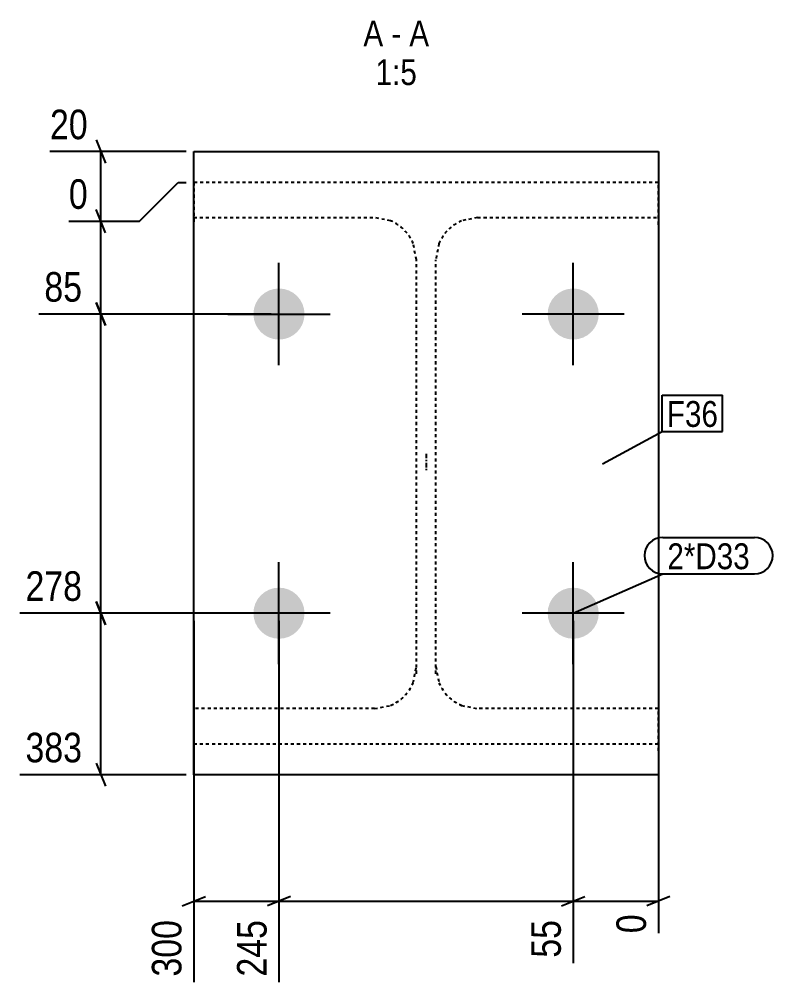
# Model space of a CAD drawing. Header units: millimetres. Extents: x 23 to 84434, y 8 to 4893.
# Drawn here: x 66168 to 66655, y 12 to 634 of the extents above; entities that cross this region are included whole.
import ezdxf

# ---------------------------------------------------------------- set-up
doc = ezdxf.new("R2010")
doc.units = ezdxf.units.MM
doc.linetypes.add('DXK_LINE_DOT2', pattern=[3.9198, 1.9599, -1.9599])
doc.linetypes.add('DXK_LINE_DOT3', pattern=[5.9187, 2.979, -0.9799, 0.9799, -0.9799])
for name, color, linetype in [('MÅLSÆTNING', 7, 'Continuous'), ('STÅL', 7, 'Continuous'), ('TEKST', 7, 'Continuous')]:
    doc.layers.add(name, color=color, linetype=linetype)
doc.styles.add('Arial Narrow', font='ARIALN.TTF', dxfattribs={"height": 0.2})

msp = doc.modelspace()

# ---------------------------------------------------------------- hatches: boundary and pattern name
at = {"layer": 'STÅL', "linetype": 'Continuous'}
for points in [[(66335.66, 460.31, -1), (66335.66, 427.31, -1)], [(66525.66, 427.31, -1), (66525.66, 460.31, -1)], [(66319.16, 250.46, -1), (66352.16, 250.46, -1)], [(66509.16, 250.46, -1), (66542.16, 250.46, -1)]]:
    msp.add_hatch(color=96, dxfattribs=at).paths.add_polyline_path(points)

# ---------------------------------------------------------------- linework, layer by layer
at = {"layer": 'MÅLSÆTNING', "color": 7, "linetype": 'Continuous'}
for p, q in [((66217.66, 556.31), (66223.66, 541.31)), ((66275.66, 548.81), (66187.79, 548.81)), ((66220.66, 503.81), (66220.66, 548.81)), ((66245.66, 503.81), (66270.66, 528.81)), ((66245.66, 503.81), (66270.66, 528.81)), ((66270.66, 528.81), (66275.66, 528.81)), ((66270.66, 528.81), (66275.66, 528.81)), ((66223.66, 496.31), (66217.66, 511.31)), ((66199.98, 503.81), (66245.66, 503.81)), ((66199.98, 503.81), (66245.66, 503.81)), ((66220.66, 443.81), (66220.66, 503.81)), ((66217.66, 451.31), (66223.66, 436.31)), ((66223.66, 436.31), (66217.66, 451.31)), ((66330.66, 443.81), (66180.5, 443.81)), ((66330.66, 443.81), (66180.5, 443.81)), ((66220.66, 250.45), (66220.66, 443.81)), ((66217.66, 257.95), (66223.66, 242.95)), ((66223.66, 242.95), (66217.66, 257.95)), ((66330.66, 250.45), (66168.31, 250.45)), ((66330.66, 250.45), (66168.31, 250.45)), ((66220.66, 146.1), (66220.66, 250.45)), ((66280.66, 245.46), (66280.66, 12)), ((66335.66, 245.45), (66335.66, 12)), ((66335.66, 245.45), (66335.66, 12)), ((66525.66, 245.45), (66525.66, 24.19)), ((66525.66, 245.45), (66525.66, 24.19)), ((66580.66, 245.46), (66580.66, 43.66)), ((66217.66, 153.6), (66223.66, 138.6)), ((66275.66, 146.1), (66168.31, 146.1)), ((66273.16, 61.35), (66288.16, 67.35)), ((66280.66, 64.35), (66335.66, 64.35)), ((66343.16, 67.35), (66328.16, 61.35)), ((66343.16, 67.35), (66328.16, 61.35)), ((66335.66, 64.35), (66525.66, 64.35)), ((66518.16, 61.35), (66533.16, 67.35)), ((66518.16, 61.35), (66533.16, 67.35)), ((66525.66, 64.35), (66580.66, 64.35)), ((66588.16, 67.35), (66573.16, 61.35))]:
    msp.add_line(p, q, dxfattribs=at)
at = {"layer": 'STÅL', "color": 2, "linetype": 'Continuous'}
for p, q in [((66280.66, 146.1), (66280.66, 548.81)), ((66280.66, 548.81), (66580.66, 548.81)), ((66580.66, 548.81), (66580.66, 146.1)), ((66580.66, 146.1), (66280.66, 146.1))]:
    msp.add_line(p, q, dxfattribs=at)
at = {"layer": 'STÅL', "color": 7, "linetype": 'DXK_LINE_DOT2'}
for p, q in [((66580.66, 528.81), (66280.66, 528.81)), ((66280.66, 528.81), (66280.66, 501.55)), ((66580.66, 501.55), (66580.66, 528.81)), ((66280.66, 506.14), (66397.41, 506.14)), ((66407.74, 504.07), (66397.41, 506.14)), ((66463.91, 506.14), (66453.58, 504.07)), ((66463.91, 506.14), (66580.66, 506.14)), ((66424.41, 478.94), (66422.36, 489.35)), ((66438.97, 489.35), (66436.91, 478.94)), ((66424.41, 211.38), (66424.41, 478.94)), ((66436.91, 211.38), (66436.91, 478.94)), ((66422.36, 205.57), (66424.41, 215.98)), ((66436.91, 215.98), (66438.97, 205.57)), ((66397.41, 188.77), (66280.66, 188.77)), ((66280.66, 188.77), (66280.66, 161.51)), ((66397.41, 188.77), (66407.74, 190.84)), ((66453.58, 190.84), (66463.91, 188.77)), ((66580.66, 188.77), (66463.91, 188.77)), ((66580.66, 161.51), (66580.66, 188.77)), ((66280.66, 166.1), (66580.66, 166.1))]:
    msp.add_line(p, q, dxfattribs=at)
at = {"layer": 'STÅL', "color": 96, "linetype": 'Continuous'}
for p, q in [((66335.66, 410.81), (66335.66, 476.81)), ((66525.66, 410.81), (66525.66, 476.81)), ((66302.66, 443.81), (66368.66, 443.81)), ((66558.66, 443.81), (66492.66, 443.81)), ((66335.66, 217.46), (66335.66, 283.46)), ((66525.66, 217.46), (66525.66, 283.46)), ((66368.66, 250.46), (66302.66, 250.46)), ((66558.66, 250.46), (66492.66, 250.46))]:
    msp.add_line(p, q, dxfattribs=at)
at = {"layer": 'STÅL', "color": 7, "linetype": 'DXK_LINE_DOT3'}
msp.add_line((66430.66, 353.55), (66430.66, 342.86), dxfattribs=at)
at = {"layer": 'STÅL', "color": 7, "linetype": 'DXK_LINE_DOT2'}
for centre, start, end in [((66397.28, 479.07), 22.28623, 67.2851), ((66464.05, 479.07), 112.7149, 157.71377), ((66397.28, 215.84), 292.7149, 337.71377), ((66464.05, 215.84), 202.28623, 247.2851)]:
    msp.add_arc(centre, 27.1, start, end, dxfattribs=at)

# ---------------------------------------------------------------- wipeouts: each hides what was drawn before it
at = {"color": 0, "linetype": 'Continuous'}
for points, layer in [([(66212.52, 447.81), (66212.52, 475.81), (66180.14, 475.81), (66180.14, 447.81)], 'MÅLSÆTNING'), ([(66212.52, 254.45), (66212.52, 282.45), (66167.96, 282.45), (66167.96, 254.45)], 'MÅLSÆTNING'), ([(66212.52, 150.1), (66212.52, 178.1), (66167.96, 178.1), (66167.96, 150.1)], 'MÅLSÆTNING'), ([(66276.66, 56.21), (66248.66, 56.2), (66248.66, 11.64), (66276.66, 11.64)], 'MÅLSÆTNING'), ([(66331.66, 56.21), (66303.66, 56.2), (66303.66, 11.64), (66331.66, 11.64)], 'MÅLSÆTNING'), ([(66521.66, 56.21), (66493.66, 56.2), (66493.66, 23.83), (66521.66, 23.83)], 'MÅLSÆTNING'), ([(66402.96, 616.81), (66402.96, 634.31), (66390.18, 634.31), (66390.18, 616.81)], 'TEKST'), ([(66414.58, 616.81), (66414.58, 634.31), (66408.21, 634.31), (66408.21, 616.81)], 'TEKST'), ([(66432.62, 616.81), (66432.62, 634.31), (66419.83, 634.31), (66419.83, 616.81)], 'TEKST'), ([(66424.73, 591.81), (66424.73, 609.31), (66398.07, 609.31), (66398.07, 591.81)], 'TEKST')]:
    msp.add_wipeout(points, dxfattribs=at).dxf.layer = layer
at = {"color": 0}
for points in [[(66619.18, 370.87), (66619.18, 388.37), (66586.15, 388.37), (66586.15, 370.87)], [(66639.75, 278.91), (66639.75, 296.41), (66586.47, 296.41), (66586.47, 278.91)]]:
    msp.add_wipeout(points, dxfattribs=at).dxf.layer = 'TEKST'

# ---------------------------------------------------------------- next in the draw order: texts
at = {"layer": 'MÅLSÆTNING', "color": 3, "linetype": 'Continuous', "style": 'Arial Narrow'}
for s, p in [('85', (66184.14, 451.81)), ('278', (66171.96, 258.45)), ('383', (66171.96, 154.1))]:
    msp.add_text(s, height=19.089, dxfattribs=at).set_placement(p)
for s, p in [('300', (66272.66, 15.64)), ('245', (66327.66, 15.64)), ('55', (66517.66, 27.83))]:
    msp.add_text(s, height=19.089, rotation=90.00021, dxfattribs=at).set_placement(p)
at = {"layer": 'TEKST', "color": 3, "linetype": 'Continuous', "style": 'Arial Narrow'}
for s, height, p in [('A', 16.7, (66390.18, 616.81)), ('A', 16.7, (66419.83, 616.81)), ('-', 16.7, (66408.21, 616.81)), ('1:5', 16.702, (66398.07, 591.81))]:
    msp.add_text(s, height=height, dxfattribs=at).set_placement(p)

# ---------------------------------------------------------------- next in the draw order: wipeouts: each hides what was drawn before it
at = {"color": 0, "linetype": 'Continuous'}
for points in [[(66216.16, 552.81), (66216.16, 580.81), (66183.79, 580.81), (66183.79, 552.81)], [(66216.16, 507.81), (66216.16, 535.81), (66195.98, 535.81), (66195.98, 507.81)], [(66576.66, 59.85), (66548.66, 59.85), (66548.66, 39.66), (66576.66, 39.66)]]:
    msp.add_wipeout(points, dxfattribs=at).dxf.layer = 'MÅLSÆTNING'
at = {"color": 0}
for points in [[(66619.18, 370.87), (66619.18, 388.37), (66586.15, 388.37), (66586.15, 370.87)], [(66639.75, 278.91), (66639.75, 296.41), (66586.47, 296.41), (66586.47, 278.91)]]:
    msp.add_wipeout(points, dxfattribs=at).dxf.layer = 'TEKST'

# ---------------------------------------------------------------- next in the draw order: linework, layer by layer
at = {"layer": 'MÅLSÆTNING', "color": 7, "linetype": 'Continuous'}
msp.add_line((66223.66, 496.31), (66217.66, 511.31), dxfattribs=at)
at = {"layer": 'TEKST', "color": 7, "linetype": 'Continuous'}
for p, q in [((66583.15, 391.37), (66622.18, 391.37)), ((66583.15, 367.87), (66583.15, 391.37)), ((66622.18, 367.87), (66622.18, 391.37)), ((66544.51, 347.01), (66583.15, 367.87)), ((66583.15, 367.87), (66622.18, 367.87)), ((66583.47, 299.41), (66642.75, 299.41)), ((66525.66, 250.46), (66583.47, 275.91)), ((66583.47, 275.91), (66642.75, 275.91))]:
    msp.add_line(p, q, dxfattribs=at)
for centre, start, end in [((66583.47, 287.66), 90, 270), ((66642.75, 287.66), 270, 90)]:
    msp.add_arc(centre, 11.75, start, end, dxfattribs=at)

# ---------------------------------------------------------------- next in the draw order: texts
at = {"layer": 'MÅLSÆTNING', "color": 3, "linetype": 'Continuous', "style": 'Arial Narrow'}
for s, height, p in [('20', 19.089, (66187.79, 556.81)), ('0', 19.09, (66199.98, 511.81))]:
    msp.add_text(s, height=height, dxfattribs=at).set_placement(p)
msp.add_text('0', height=19.09, rotation=90.00021, dxfattribs=at).set_placement((66572.66, 43.66))
at = {"layer": 'TEKST', "color": 3, "style": 'Arial Narrow'}
for s, p in [('F36', (66586.15, 370.87)), ('2*D33', (66586.47, 278.91))]:
    msp.add_text(s, height=16.702, dxfattribs=at).set_placement(p)

doc.saveas('drawing.dxf')
